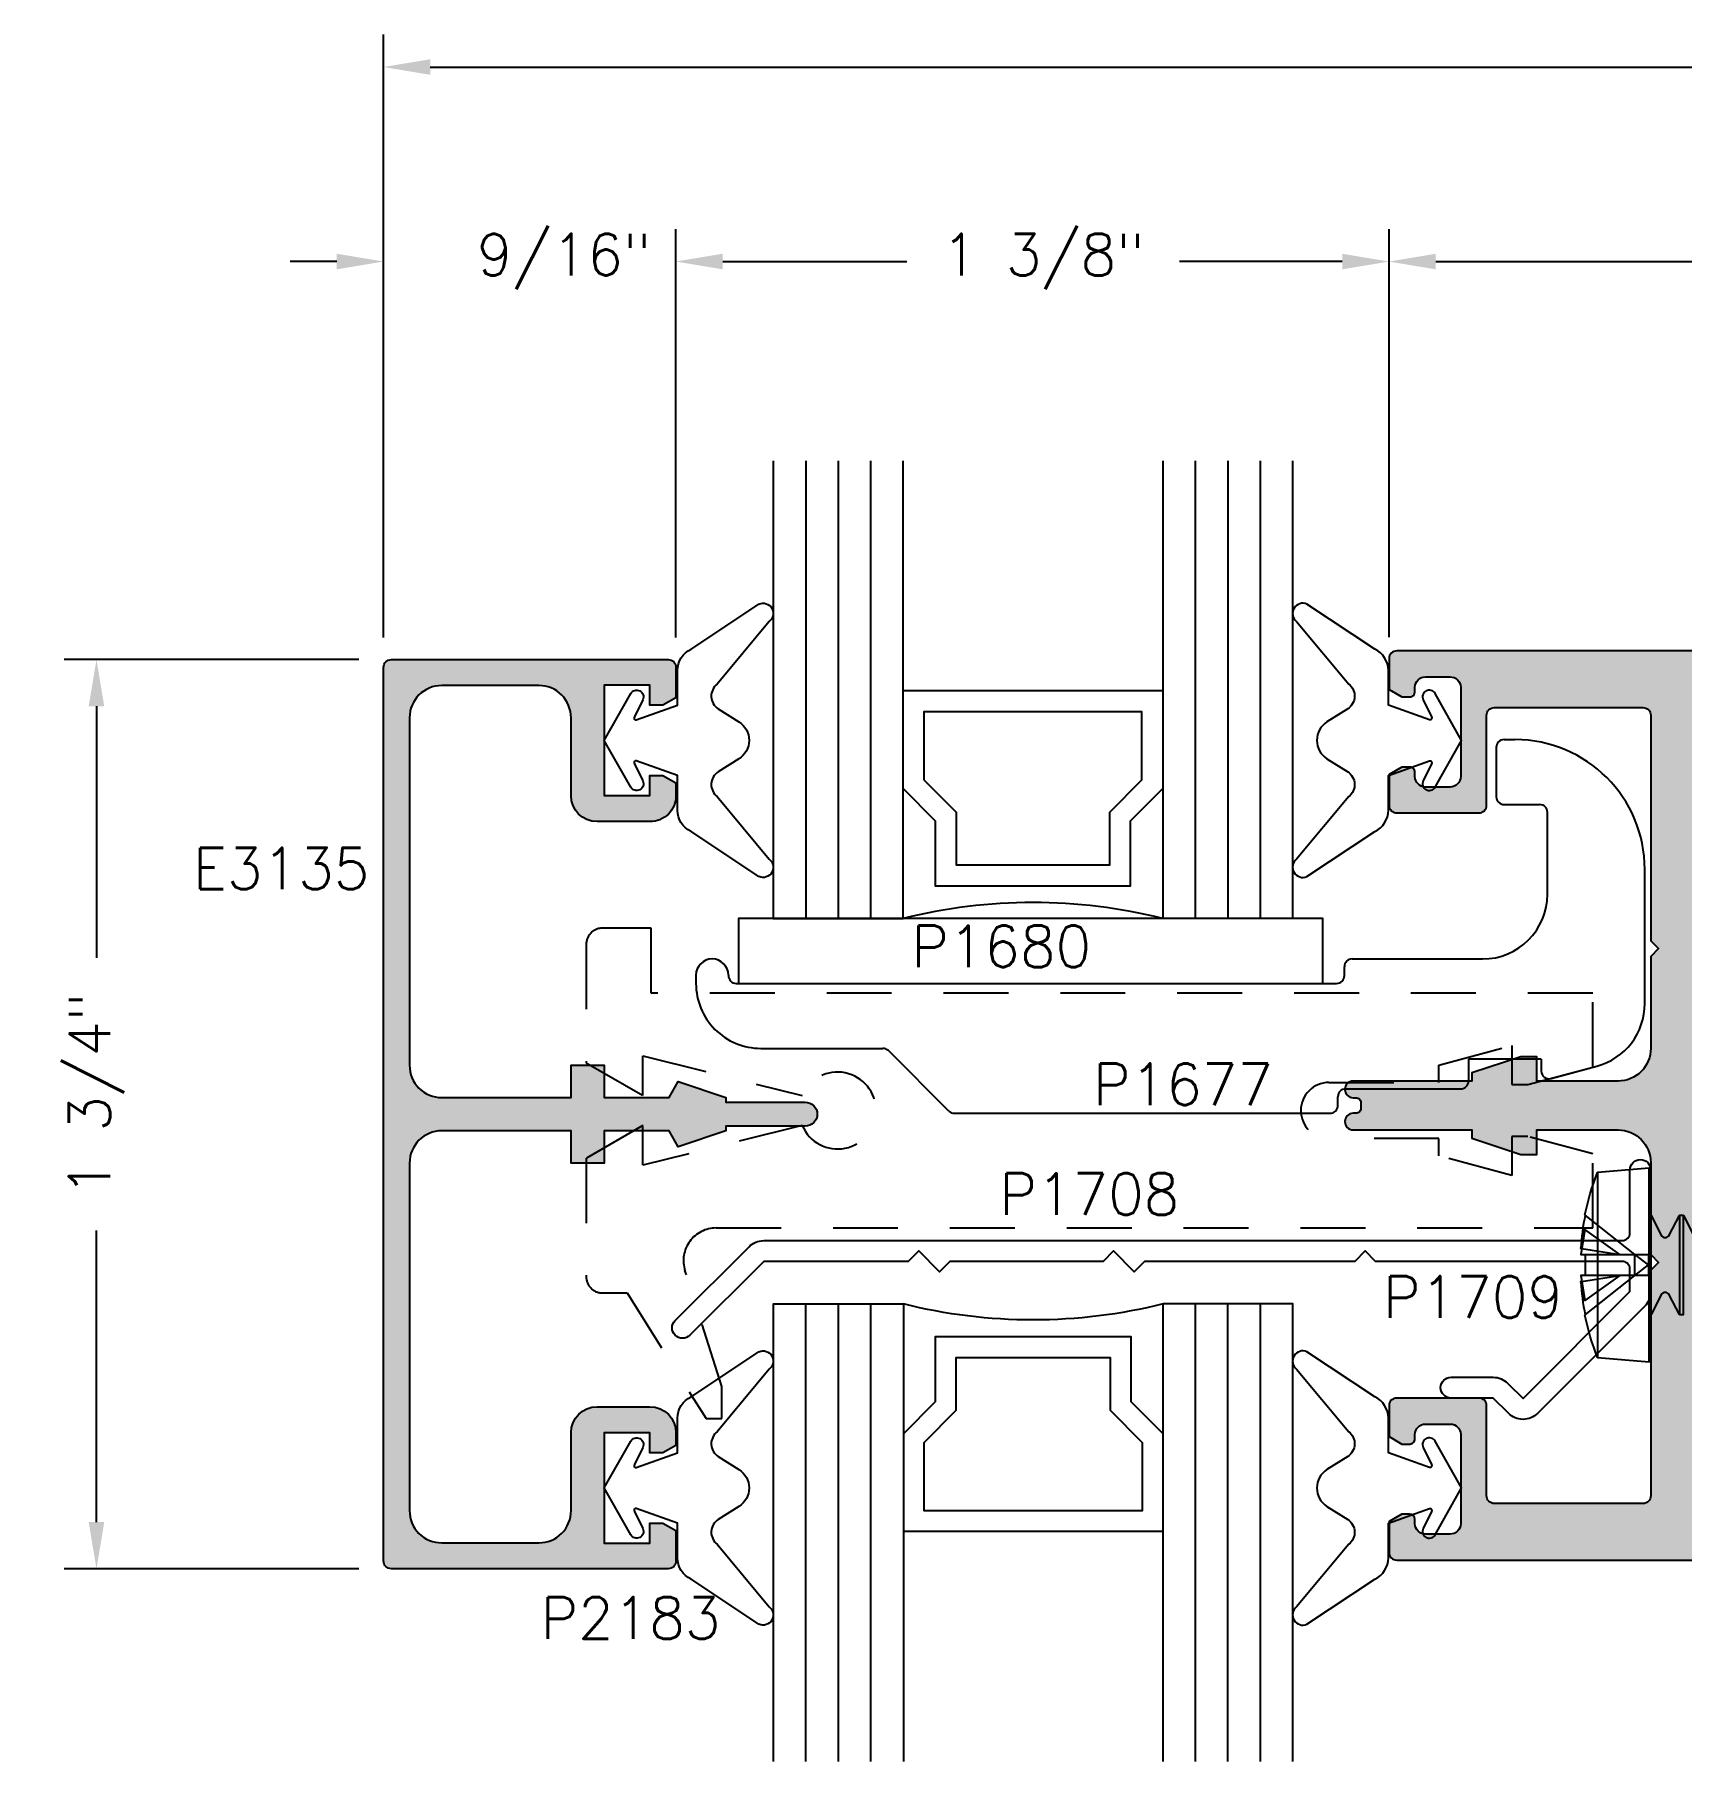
# Model space of a CAD drawing. Extents: x 0 to 139, y 0 to 39.
# Drawn here: x 127.9 to 131.071, y 29.917 to 33.241 of the extents above; entities that cross this region are included whole.
import ezdxf

# ---------------------------------------------------------------- set-up
doc = ezdxf.new("R2010")
doc.units = 0
doc.header["$MEASUREMENT"] = 0
doc.linetypes.add('HIDDEN2', pattern=[0.1875, 0.125, -0.0625])
doc.layers.get('0').update_dxf_attribs({"linetype": 'CONTINUOUS'})
doc.layers.get('DEFPOINTS').update_dxf_attribs({"linetype": 'CONTINUOUS'})
for name, color, linetype in [('R-ANNO-DIMS', 3, 'CONTINUOUS'), ('R-ANNO-TEXT', 6, 'CONTINUOUS'), ('R-DET1', 4, 'CONTINUOUS'), ('R-DET2', 2, 'CONTINUOUS'), ('R-DET3', 5, 'CONTINUOUS'), ('R-OTLN', 1, 'CONTINUOUS'), ('R-PAT1', 5, 'CONTINUOUS')]:
    doc.layers.add(name, color=color, linetype=linetype)
doc.styles.get("Standard").update_dxf_attribs({"font": 'simplex'})
doc.dimstyles.new('1X', dxfattribs={"dimtxt": 0.08, "dimasz": 0.09, "dimexe": 0.0625, "dimexo": 0.0625, "dimgap": 0.0625, "dimtad": 0, "dimdec": 5, "dimzin": 4, "dimtxsty": 'STANDARD', "dimcen": 0, "dimazin": 3, "dimtfac": 1, "dimtdec": 5, "dimtofl": 0, "dimtmove": 0, "dimatfit": 3, "dimtolj": 1, "dimtzin": 0})
pattern_1 = [(0, (126.5666587519974, 26.68782937565997), (0.009375, 0.01875), [0, -0.01875])]

# ---------------------------------------------------------------- blocks, each defined once
blk = doc.blocks.new('*D38')
at = {"layer": 'DEFPOINTS', "color": 0}
for p in [(134.5708322892215, 32.80421531076214), (130.5083306753238, 32.01864241187258), (134.5708322892215, 32.03482811262928)]:
    blk.add_point(p, dxfattribs=at)
at = {"layer": 'R-ANNO-DIMS', "color": 0}
for p, q in [((130.5083306753238, 32.08114241187258), (130.5083306753238, 32.86671531076214)), ((134.5708322892215, 32.09732811262928), (134.5708322892215, 32.86671531076214)), ((130.5983306753238, 32.80421531076214), (132.2466052917965, 32.80421531076214)), ((134.4808322892215, 32.80421531076214), (132.8325576727489, 32.80421531076214))]:
    blk.add_line(p, q, dxfattribs=at)
for points in [[(130.5983306753238, 32.81921531076214), (130.5983306753238, 32.78921531076214), (130.5083306753238, 32.80421531076214)], [(134.4808322892215, 32.81921531076214), (134.4808322892215, 32.78921531076214), (134.5708322892215, 32.80421531076214)]]:
    blk.add_solid(points, dxfattribs=at)
at = {"layer": 'R-ANNO-DIMS', "color": 0, "insert": (132.5395814822727, 32.80421531076214), "char_height": 0.08, "attachment_point": 5}
blk.add_mtext('\\A1;4 1/16"', dxfattribs=at)
blk = doc.blocks.new('*D39')
at = {"layer": 'DEFPOINTS', "color": 0}
for p in [(128.5873816933093, 32.0381570821133), (128.019609043507, 30.2881570821133), (128.5873816933093, 30.2881570821133)]:
    blk.add_point(p, dxfattribs=at)
at = {"layer": 'R-ANNO-DIMS', "color": 0}
for p, q in [((128.5248816933093, 32.0381570821133), (127.957109043507, 32.0381570821133)), ((128.019609043507, 31.9481570821133), (128.019609043507, 31.46403974837344)), ((128.019609043507, 30.3781570821133), (128.019609043507, 30.93903974837344)), ((128.5248816933093, 30.2881570821133), (127.957109043507, 30.2881570821133))]:
    blk.add_line(p, q, dxfattribs=at)
for points in [[(128.004609043507, 31.9481570821133), (128.034609043507, 31.9481570821133), (128.019609043507, 32.0381570821133)], [(128.004609043507, 30.3781570821133), (128.034609043507, 30.3781570821133), (128.019609043507, 30.2881570821133)]]:
    blk.add_solid(points, dxfattribs=at)
at = {"layer": 'R-ANNO-DIMS', "color": 0, "insert": (128.019609043507, 31.20153974837346), "char_height": 0.08, "attachment_point": 5, "rotation": 90}
blk.add_mtext('\\A1;1 3/4"', dxfattribs=at)
blk = doc.blocks.new('P1677')
for p, q in [((-0.27100940357096, 0.5078887999999999), (-0.2502937035709598, 0.5078887999999999)), ((-0.2860088035709607, 0.4928894000000001), (-0.2860088035709607, 0.3978900999999997)), ((-0.27100940357096, 0.3828887999999999), (-0.2024994035709602, 0.3828887999999999)), ((-3.570959528076401e-09, 0), (-3.570959528076401e-09, 0.2578887999999999)), ((-0.5785102735709602, 0.05361560000000054), (-0.5785102735709602, 0.07062719999999967)), ((-0.5635108835709604, 0.08562660000000033), (-0.3125000035709595, 0.08562660000000033)), ((-1.827011503570961, 0.05437660000000033), (-1.827011503570961, 0.03861260000000044)), ((-1.764511503570961, 0.05437660000000033), (-1.764511503570961, 0.05361179999999965)), ((-1.749510503570961, 0.03861239999999988), (-0.5935097035709598, 0.03861619999999988)), ((-1.70201050357096, -0.08638739999999956), (-1.46701110357096, -0.08638659999999998)), ((-1.34019170357096, -0.2069922999999996), (-1.456404503570959, -0.09078000000000053)), ((-0.3395004035709599, -0.1073722000000004), (-0.3395004035709599, -0.1493720999999999)), ((-0.1995010035709592, -0.1073722000000004), (-0.3395004035709599, -0.1073722000000004)), ((-0.1995010035709592, -0.1073722000000004), (-0.1995010035709592, -0.1298235999999999)), ((-0.1806183035709603, -0.1443127999999998), (-0.09264750357095952, -0.1207408999999995)), ((-0.5760015035709598, -0.1643733999999997), (-0.3544998035709606, -0.1643733999999997)), ((-0.5910009035709605, -0.1963843999999995), (-0.5910009035709605, -0.1793728000000003)), ((-1.32958510357096, -0.2113855999999998), (-0.6060003035709594, -0.2113838000000001))]:
    blk.add_line(p, q)
blk.add_lwpolyline([(-0.3124999035709592, 0.08562660000000033, 0.4142133280585393), (-0.1875000035709595, 0.2106266000000003), (-0.1875000035709595, 0.3678894000000001)], format="xyb")
for centre, radius, start, end in [((-0.27100940357096, 0.4928894000000001), 0.01500000000000001, 90, 180), ((-0.2500000035709595, 0.2578887999999999), 0.25, 0, 89.99997708168819), ((-0.27100940357096, 0.3978900999999997), 0.01499999999999999, 180, 270), ((-0.2024994035709602, 0.3678894000000001), 0.01499999999999996, 0, 90), ((-1.795761503570961, 0.05437660000000033), 0.03125, 0, 180), ((-0.5635108835709604, 0.07062719999999967), 0.01500000000000001, 90, 180), ((-1.702011503570961, 0.03861260000000044), 0.125, 180, 270.000458366236), ((-1.749510503570961, 0.05361179999999965), 0.01500000000000012, 180, 270), ((-0.5935097035709598, 0.05361560000000054), 0.01500000000000001, 270, 0), ((-0.1250000035709595, 0), 0.1250000035709599, 285.0000562030361, 0), ((-1.46701110357096, -0.1013865999999997), 0.0149999975706665, 44.99999999999939, 90), ((-0.1845007035709605, -0.1298235999999999), 0.01500000000000001, 180, 285.0000403851401), ((-0.5760015035709598, -0.1793728000000003), 0.0149999999999999, 90, 180), ((-0.3544998035709606, -0.1493720999999999), 0.01500000000000012, 270, 0), ((-0.6060003035709594, -0.1963843999999995), 0.0149999999999999, 270, 0), ((-1.32958510357096, -0.1963856000000002), 0.0150000682815114, 225.0002700936652, 270)]:
    blk.add_arc(centre, radius, start, end)
blk = doc.blocks.new('*D40')
at = {"layer": 'DEFPOINTS', "color": 0}
for p in [(130.5083297728795, 32.80421531076214), (129.1353816933093, 32.01835075287921), (130.5083297728795, 32.03982194148085)]:
    blk.add_point(p, dxfattribs=at)
at = {"layer": 'R-ANNO-DIMS', "color": 0}
for p, q in [((129.1353816933093, 32.08085075287921), (129.1353816933093, 32.86671531076214)), ((130.5083297728795, 32.10232194148085), (130.5083297728795, 32.86671531076214)), ((129.2253816933093, 32.80421531076214), (129.5800908146826, 32.80421531076214)), ((130.4183297728795, 32.80421531076214), (130.1050908146826, 32.80421531076214))]:
    blk.add_line(p, q, dxfattribs=at)
for points in [[(129.2253816933093, 32.81921531076214), (129.2253816933093, 32.78921531076214), (129.1353816933093, 32.80421531076214)], [(130.4183297728795, 32.81921531076214), (130.4183297728795, 32.78921531076214), (130.5083297728795, 32.80421531076214)]]:
    blk.add_solid(points, dxfattribs=at)
at = {"layer": 'R-ANNO-DIMS', "color": 0, "insert": (129.8425908146826, 32.80421531076214), "char_height": 0.08, "attachment_point": 5}
blk.add_mtext('\\A1;1 3/8"', dxfattribs=at)
blk = doc.blocks.new('*D41')
at = {"layer": 'DEFPOINTS', "color": 0}
for p in [(128.5723816933094, 32.80421531076212), (128.5723816933094, 32.01835075287921), (129.1353816933093, 32.01835075287921)]:
    blk.add_point(p, dxfattribs=at)
at = {"layer": 'R-ANNO-DIMS', "color": 0}
for p, q in [((128.5723816933094, 32.08085075287921), (128.5723816933094, 32.86671531076212)), ((129.1353816933093, 32.08085075287921), (129.1353816933093, 32.86671531076212)), ((128.4823816933093, 32.80421531076212), (128.3923816933093, 32.80421531076212)), ((129.2253816933093, 32.80421531076212), (129.3153816933093, 32.80421531076212))]:
    blk.add_line(p, q, dxfattribs=at)
for points in [[(128.4823816933093, 32.81921531076212), (128.4823816933093, 32.78921531076212), (128.5723816933094, 32.80421531076212)], [(129.2253816933093, 32.81921531076212), (129.2253816933093, 32.78921531076212), (129.1353816933093, 32.80421531076212)]]:
    blk.add_solid(points, dxfattribs=at)
at = {"layer": 'R-ANNO-DIMS', "color": 0, "insert": (128.9201103292398, 32.80421531076212), "char_height": 0.08, "attachment_point": 5}
blk.add_mtext('\\A1;9/16"', dxfattribs=at)
blk = doc.blocks.new('*D42')
at = {"layer": 'DEFPOINTS', "color": 0}
for p in [(128.5723816933094, 33.17860959667457), (128.5723816933094, 32.02315708211324), (134.5708322892215, 32.03482811262928)]:
    blk.add_point(p, dxfattribs=at)
at = {"layer": 'R-ANNO-DIMS', "color": 0}
for p, q in [((128.5723816933094, 32.08565708211324), (128.5723816933094, 33.24110959667457)), ((134.5708322892215, 32.09732811262928), (134.5708322892215, 33.24110959667457)), ((128.6623816933094, 33.17860959667457), (131.4667970544106, 33.17860959667457)), ((134.4808322892215, 33.17860959667457), (131.6984637210772, 33.17860959667457))]:
    blk.add_line(p, q, dxfattribs=at)
for points in [[(128.6623816933094, 33.19360959667457), (128.6623816933094, 33.16360959667457), (128.5723816933094, 33.17860959667457)], [(134.4808322892215, 33.19360959667457), (134.4808322892215, 33.16360959667457), (134.5708322892215, 33.17860959667457)]]:
    blk.add_solid(points, dxfattribs=at)
at = {"layer": 'R-ANNO-DIMS', "color": 0, "insert": (131.5826303877439, 33.17860959667457), "char_height": 0.08, "attachment_point": 5}
blk.add_mtext('\\A1;6"', dxfattribs=at)

msp = doc.modelspace()

# ---------------------------------------------------------------- hatches: boundary and pattern name
at = {"layer": 'R-PAT1'}
h = msp.add_hatch(dxfattribs=at)
h.set_pattern_fill('DOTS', color=256, scale=0.3, style=0)
h.set_pattern_definition(pattern_1)
edge = h.paths.add_edge_path(flags=16)
edge.add_arc((131.6773820522459, 30.5315834111702), 0.03125810019307024, 316.1825946153141, 450.0838040457734)
edge.add_line((131.677336332398, 30.56284147792704), (131.662836332398, 30.56284147792704))
edge.add_arc((131.6629806762894, 30.54752714911858), 0.01531500904383737, 90.54002045965754, 135.0794017480831)
edge.add_arc((131.7586188720355, 30.45369558658193), 0.1492959939953316, 135.4984148307823, 188.6889252797992)
edge.add_arc((131.5963227451704, 30.42874818838771), 0.01490696092184434, -90.3321344240037, 9.238731912784772, ccw=False)
edge.add_line((131.596236332398, 30.41384147792704), (131.136336332398, 30.41384147792704))
edge.add_arc((131.1363589130432, 30.4288640585722), 0.01502259761578646, 180.0861220001038, 269.9138779998963, ccw=False)
edge.add_line((131.121336332398, 30.42884147792704), (131.121336332398, 31.17984147792704))
edge.add_line((131.121336332398, 31.17984147792704), (131.121336332398, 31.93084147792705))
edge.add_arc((131.1363589130432, 31.93081889728188), 0.01502259761579001, 90.08612200011731, 179.9138779998827, ccw=False)
edge.add_line((131.136336332398, 31.94584147792705), (131.596236332398, 31.94584147792705))
edge.add_arc((131.5961820976784, 31.93081444475647), 0.01502713104069545, -8.6998096943002, 89.79321220552032, ccw=False)
edge.add_arc((131.7583429435288, 31.90589821312733), 0.1490367576258755, 171.2611676510039, 224.5514922384151)
edge.add_arc((131.6625358788042, 31.81109817715944), 0.01425986484386376, 223.1732734435273, 271.20730434873)
edge.add_line((131.662836332398, 31.79684147792705), (131.677336332398, 31.79684147792705))
edge.add_arc((131.6773820522459, 31.82809954468389), 0.03125810019307118, 269.9161959542283, 403.8174053846836)
edge.add_arc((131.758336332398, 31.90585325764987), 0.08098822027716843, -43.85524511966628, 223.8552451196663, ccw=False)
edge.add_arc((131.8392906125501, 31.82809954468389), 0.03125810019306957, 136.1825946153106, 270.0838040457767)
edge.add_line((131.839336332398, 31.79684147792705), (131.853836332398, 31.79684147792705))
edge.add_arc((131.8541367859919, 31.81109817715944), 0.01425986484385141, 268.7926956512618, 316.8267265564945)
edge.add_arc((131.7583297212672, 31.90589821312733), 0.1490367576258683, 315.4485077615821, 368.7388323489965)
edge.add_arc((131.9204905671177, 31.93081444475647), 0.0150271310406962, 90.20678779449662, 188.6998096942963, ccw=False)
edge.add_line((131.920436332398, 31.94584147792705), (133.658736332398, 31.94584147792705))
edge.add_arc((133.6588227451704, 31.93093476746638), 0.01490696092184481, -9.238731912780793, 90.33213442400017, ccw=False)
edge.add_arc((133.8208429435288, 31.90589821312732), 0.1490367576258788, 171.2611676510045, 224.5514922384144)
edge.add_arc((133.7254806762894, 31.8121558067355), 0.0153150090438302, 224.9205982519051, 269.4599795403522)
edge.add_line((133.725336332398, 31.79684147792704), (133.739836332398, 31.79684147792704))
edge.add_arc((133.7398820522459, 31.82809954468389), 0.03125810019307118, 269.9161959542283, 403.8174053846836)
edge.add_arc((133.820836332398, 31.90585325764987), 0.08098822027716843, -43.85524511966628, 223.8552451196663, ccw=False)
edge.add_arc((133.9017906125501, 31.82809954468389), 0.03125810019306957, 136.1825946153106, 270.0838040457767)
edge.add_line((133.901836332398, 31.79684147792704), (133.916336332398, 31.79684147792704))
edge.add_arc((133.9161919885066, 31.81215580673549), 0.01531500904381779, 270.5400204596416, 315.0794017481138)
edge.add_arc((133.8208297212672, 31.90589821312733), 0.1490367576258759, 315.4485077615834, 368.738832348995)
edge.add_arc((133.9829905671177, 31.93081444475647), 0.0150271310406962, 90.20678779449662, 188.6998096942963, ccw=False)
edge.add_line((133.982936332398, 31.94584147792704), (134.441836332398, 31.94584147792704))
edge.add_arc((134.441836332398, 31.92584147792704), 0.01999999999999957, 0, 90, ccw=False)
edge.add_line((134.461836332398, 31.92584147792704), (134.461836332398, 30.43384147792705))
edge.add_arc((134.441836332398, 30.43384147792704), 0.02000000000000046, -89.99999999999739, 2.5011104298755527e-12, ccw=False)
edge.add_line((134.441836332398, 30.41384147792704), (133.9829721754459, 30.41384147792704))
edge.add_arc((133.9829721754459, 30.42884147792704), 0.01499999999999968, 171.2841320447255, 270, ccw=False)
edge.add_arc((133.8208297212672, 30.45369871842787), 0.1490367576258797, 351.2841320447292, 404.5514922384195)
edge.add_arc((133.9161919885066, 30.54744112481973), 0.01531500904381765, 44.92059825188623, 89.45997954035838)
edge.add_line((133.916336332398, 30.56275545362817), (133.901836332398, 30.56275545362817))
edge.add_arc((133.9017906125501, 30.53149738687132), 0.03125810019306941, 89.91619595422335, 223.8174053846894)
edge.add_arc((133.820836332398, 30.45374367390534), 0.08098822027716843, -223.85524511966628, 43.85524511966628, ccw=False)
edge.add_arc((133.7398820522459, 30.53149738687132), 0.03125810019307027, 316.1825946153164, 450.0838040457717)
edge.add_line((133.739836332398, 30.56275545362817), (133.725336332398, 30.56275545362817))
edge.add_arc((133.7254806762894, 30.54744112481971), 0.01531500904383024, 90.54002045964785, 135.0794017480949)
edge.add_arc((133.8208429435288, 30.45369871842789), 0.1490367576258784, 135.4485077615854, 188.7158679552746)
edge.add_arc((133.6587004893501, 30.42884147792704), 0.01499999999999786, -89.99999999999318, 8.715867955282192, ccw=False)
edge.add_line((133.6587004893501, 30.41384147792704), (131.920436332398, 30.41384147792704))
edge.add_arc((131.9203499196257, 30.42874818838771), 0.01490696092184391, 170.7612680872146, 270.33213442399347, ccw=False)
edge.add_arc((131.7580537927606, 30.45369558658193), 0.149295993995328, 351.3110747202016, 404.5015851692203)
edge.add_arc((131.8536919885066, 30.54752714911858), 0.01531500904383146, 44.9205982519051, 89.4599795403356)
edge.add_line((131.853836332398, 30.56284147792704), (131.839136332398, 30.56284147792704))
edge.add_arc((131.8392909510086, 30.53158347307115), 0.03125838726622777, 90.28341289236161, 223.8170577223452)
edge.add_arc((131.758336332398, 30.45382969820422), 0.08098822027716904, -223.85524511966628, 43.85524511966668, ccw=False)
edge = h.paths.add_edge_path()
edge.add_line((130.9493397587574, 31.22682258148085), (130.7928380892215, 31.22682258148085))
edge.add_line((130.7928380892215, 31.22682258148085), (130.7928380892215, 31.27382218148085))
edge.add_line((130.7928380892215, 31.27382218148085), (130.7618379892215, 31.27382218148085))
edge.add_line((130.7618379892215, 31.27382218148085), (130.6678380892215, 31.24282198148085))
edge.add_line((130.6678380892215, 31.24282198148085), (130.6678380892215, 31.22682218148086))
edge.add_line((130.6678380892215, 31.22682218148085), (130.4393386092215, 31.22682218148085))
edge.add_arc((130.4393398042598, 31.21082098647959), 0.01600119504588771, 90.00427909581327, 179.99822753969)
edge.add_arc((130.4393386092216, 31.21082148148086), 0.01600000000000623, 180.0000000000191, 269.9999641901317)
edge.add_line((130.4393385992215, 31.19482148148085), (130.444337995884, 31.19482154814156))
edge.add_arc((130.4443381292215, 31.18482154814245), 0.01000000000000055, 5.115907697472721e-12, 90.00076396765701, ccw=False)
edge.add_line((130.4543381292215, 31.18482154814245), (130.4543381292215, 31.17482198148085))
edge.add_arc((130.4443381292215, 31.17482198148085), 0.009999999999999787, -90, 0, ccw=False)
edge.add_line((130.4443381292215, 31.16482198148085), (130.4393386092215, 31.16482198148085))
edge.add_arc((130.4393384385122, 31.14882225219094), 0.01599972929081992, 89.99938868186281, 180.0002532161493)
edge.add_arc((130.4393385385117, 31.14882201077163), 0.01599982929102936, 179.9993886861289, 270.0003248343089)
edge.add_line((130.4393386292215, 31.13282218148086), (130.6678380892215, 31.13282238148085))
edge.add_line((130.6678380892215, 31.13282238148085), (130.6678380892215, 31.11682158148085))
edge.add_line((130.6678380892215, 31.11682158148085), (130.7618379892215, 31.08582148148085))
edge.add_line((130.7618379892215, 31.08582148148085), (130.7928380892215, 31.08582148148085))
edge.add_line((130.7928380892215, 31.08582148148085), (130.7928380892215, 31.13282198148085))
edge.add_line((130.7928380892215, 31.13282198148085), (130.9493395892215, 31.13282198148085))
edge.add_arc((130.9493395892216, 31.06982198148085), 0.0630000000000015, 1.5916157281026244e-12, 90.0000000000012, ccw=False)
edge.add_line((131.0123395892215, 31.06982198148085), (131.0123395892215, 30.89282228148085))
edge.add_line((131.0123395892215, 30.89282228148085), (131.0273389892215, 30.87782228148085))
edge.add_line((131.0273389892215, 30.87782228148085), (131.0123376892215, 30.86282228148085))
edge.add_line((131.0123376892215, 30.86282228148085), (131.0123439892215, 30.42882328148085))
edge.add_arc((130.9973439892215, 30.42882328148085), 0.01500000000000057, -90, 0, ccw=False)
edge.add_line((130.9973439892215, 30.41382328148085), (130.7113309892216, 30.41382228148085))
edge.add_arc((130.7113330965526, 30.42882398868051), 0.01500170734766638, 180.0027009962664, 269.9919515046121, ccw=False)
edge.add_line((130.6963313892215, 30.42882328148085), (130.6963300892215, 30.60181028148085))
edge.add_arc((130.6813311134651, 30.60181130569546), 0.01499897579138642, 359.9960875212058, 450.0016206017784)
edge.add_line((130.6813306892215, 30.61681028148085), (130.5233297692215, 30.61681028148085))
edge.add_arc((130.5233297692215, 30.60181028148087), 0.01499999999997925, 89.99999999981172, 180.0000000000814)
edge.add_line((130.5083297692215, 30.60181028148085), (130.5083303818726, 30.54274428148085))
edge.add_line((130.5083303818726, 30.54274428148085), (130.5333338192216, 30.52830928148085))
edge.add_line((130.5333338192215, 30.52830928148085), (130.5483324395879, 30.52830928148085))
edge.add_arc((130.5483324395879, 30.53830928148085), 0.009999999999998899, 270.0000000000026, 360.0056699025828)
edge.add_line((130.5583324395389, 30.53831027106553), (130.5583315985868, 30.54680830231149))
edge.add_arc((130.5783315984888, 30.54681028148084), 0.02000000000000036, 90, 180.0056699025777, ccw=False)
edge.add_line((130.5783315984888, 30.56681028148085), (130.626329168466, 30.56681028148085))
edge.add_arc((130.626329168466, 30.54681028148085), 0.02000000000000046, 0.0005134999095730564, 89.99999999999869, ccw=False)
edge.add_line((130.6463291684652, 30.54681046072614), (130.6463307099747, 30.37481046072614))
edge.add_arc((130.6263307099755, 30.37481028148085), 0.01999999999999988, -90, 0.0005134999120741668, ccw=False)
edge.add_line((130.6263307099755, 30.35481028148085), (130.5783315292215, 30.35481028148085))
edge.add_arc((130.5783315292215, 30.37481028148085), 0.01999999999999957, 180, 270, ccw=False)
edge.add_line((130.5583315292215, 30.37481028148085), (130.5583315292215, 30.38330868150949))
edge.add_arc((130.5483315292215, 30.38330868150949), 0.01000000000000023, 0, 89.99770795887294)
edge.add_line((130.5483319292582, 30.39330868150149), (130.5333338192215, 30.39330928148085))
edge.add_line((130.5333338192215, 30.39330928148085), (130.5083322892215, 30.37887828148085))
edge.add_line((130.5083322892215, 30.37887828148085), (130.5083322892215, 30.31982228148085))
edge.add_arc((130.5233312478994, 30.31982124017121), 0.01499895871401075, 179.9960222140222, 270.0018004429292)
edge.add_line((130.5233317192215, 30.3048222814646), (134.5508320249029, 30.30476905429141))
edge.add_arc((134.5508322892215, 30.32476905428967), 0.02000000000000002, 269.9992427828338, 360)
edge.add_line((134.5708322892215, 30.32476905428967), (134.5708322892215, 32.03482811262927))
edge.add_arc((134.5508322892215, 32.03482811262928), 0.02000000000000046, 359.9999999999975, 450.0000829546801)
edge.add_line((134.5508322602649, 32.05482811262925), (130.5233297692215, 32.05482228148085))
edge.add_line((130.5233297692215, 32.05482228148085), (130.5233297692215, 32.05482193782285))
edge.add_arc((130.5233297692215, 32.03982194148085), 0.01499999634200133, 89.99999999999662, 179.9999999999966)
edge.add_line((130.5083297728795, 32.03982194148085), (130.5083322892215, 31.98076573148085))
edge.add_line((130.5083322892215, 31.98076573148085), (130.5333338192215, 31.96633187148085))
edge.add_line((130.5333338192215, 31.96633187148085), (130.5483329356875, 31.96633187148085))
edge.add_arc((130.5483329356875, 31.97633187148085), 0.009999999999999787, 270.0000000000026, 360.0028276720593)
edge.add_line((130.5583329356753, 31.97633236500273), (130.5583325162712, 31.98483055266798))
edge.add_arc((130.5783325162468, 31.98483153971173), 0.01999999999999988, 90.00248722948947, 180.0028276720568, ccw=False)
edge.add_line((130.5783316480399, 32.00483153969289), (130.6263281210147, 32.00483362323628))
edge.add_arc((130.6263289892215, 31.98483362325513), 0.02000000000000056, 0, 90.00248722948947, ccw=False)
edge.add_line((130.6463289892216, 31.98483362325513), (130.6463289892216, 31.81283458148085))
edge.add_arc((130.6263289892215, 31.81283458148085), 0.01999999999999957, -90, 0, ccw=False)
edge.add_line((130.6263289892215, 31.79283458148085), (130.5783296192215, 31.79283458148085))
edge.add_arc((130.5783296192215, 31.81283458148085), 0.01999999999999957, 180, 270, ccw=False)
edge.add_line((130.5583296192215, 31.81283458148085), (130.5583296192215, 31.82133208140564))
edge.add_arc((130.5483296192215, 31.82133208140564), 0.01000000000000023, 0, 90.00229221627131)
edge.add_line((130.5483292191543, 31.83133208139763), (130.5333338192215, 31.83133148148085))
edge.add_line((130.5333338192215, 31.83133148148085), (130.5083322892215, 31.81689758148085))
edge.add_line((130.5083322892215, 31.81689758148085), (130.5083303818725, 31.75783098148085))
edge.add_arc((130.5233293380501, 31.75783374054102), 0.01499895643137103, 180.0105395668667, 270.0016470679975)
edge.add_line((130.5233297692215, 31.74283478411585), (130.6813306892215, 31.74283438148085))
edge.add_arc((130.6813300063569, 31.75783506433267), 0.01500068286735931, 270.0026082322525, 359.9989196348283)
edge.add_line((130.6963306892216, 31.75783478148085), (130.6963300892216, 31.93082178148085))
edge.add_arc((130.711329064978, 31.93082280569546), 0.01499897579138509, 89.99837939821651, 180.003912478801, ccw=False)
edge.add_line((130.7113294892216, 31.94582178148085), (130.9973424892216, 31.94582208148118))
edge.add_arc((130.9973424892215, 31.93082208148085), 0.01500000000033275, -0.00038197186108845926, 90.00000000000341, ccw=False)
edge.add_line((131.0123424892215, 31.93082198148085), (131.0123395892215, 31.49682168148085))
edge.add_line((131.0123395892215, 31.49682168148085), (131.0273389892215, 31.48182138148086))
edge.add_line((131.0273389892215, 31.48182138148085), (131.0123376892215, 31.46682098148085))
edge.add_line((131.0123376892215, 31.46682098148085), (131.0123397587531, 31.28982331810349))
edge.add_arc((130.9493397587574, 31.28982258148085), 0.06299999999999985, -89.99999999999949, 0.0006699264798157856, ccw=False)
h = msp.add_hatch(dxfattribs=at)
h.set_pattern_fill('DOTS', color=256, scale=0.3, style=0)
h.set_pattern_definition(pattern_1)
edge = h.paths.add_edge_path()
edge.add_arc((128.8714137944766, 31.9261891832806), 0.06196790714737215, 359.9703191285385, 450.029680871455)
edge.add_line((128.8713816933093, 31.98815708211329), (128.6843816933093, 31.98815708211329))
edge.add_arc((128.6845207558093, 31.92601801961328), 0.06213921810546792, 90.12822338663462, 179.8717766133457)
edge.add_line((128.6223816933093, 31.92615708211328), (128.6223816933093, 31.25715708211329))
edge.add_arc((128.684349592142, 31.25712498094598), 0.06196790714737215, 179.9703191285418, 270.0296808714549)
edge.add_line((128.6843816933093, 31.19515708211328), (128.9333816933093, 31.19515708211328))
edge.add_line((128.9333816933093, 31.19515708211328), (128.9333816933093, 31.25765708211328))
edge.add_line((128.9333816933093, 31.25765708211328), (128.9973816933093, 31.25765708211328))
edge.add_line((128.9973816933093, 31.25765708211328), (128.9973816933093, 31.19515708211328))
edge.add_line((128.9973816933093, 31.19515708211328), (129.1223816933093, 31.19515708211328))
edge.add_line((129.1223816933093, 31.19515708211328), (129.1393816933094, 31.22615708211329))
edge.add_line((129.1393816933094, 31.22615708211329), (129.2313816933093, 31.19515708211328))
edge.add_line((129.2313816933093, 31.19515708211328), (129.2313816933093, 31.18615708211328))
edge.add_line((129.2313816933093, 31.18615708211328), (129.3843816933093, 31.18615708211328))
edge.add_arc((129.3845056516427, 31.16328104044662), 0.02287637751050511, -0.3104654173674817, 90.31046541732331, ccw=False)
edge.add_arc((129.3845056516427, 31.16303312377995), 0.02287637751052297, -90.31046541732309, 0.3104654173674817, ccw=False)
edge.add_line((129.3843816933093, 31.14015708211328), (129.2313816933093, 31.14015708211328))
edge.add_line((129.2313816933093, 31.14015708211328), (129.2313816933093, 31.13115708211328))
edge.add_line((129.2313816933093, 31.13115708211328), (129.1393816933094, 31.10015708211328))
edge.add_line((129.1393816933094, 31.10015708211328), (129.1223816933093, 31.13115708211328))
edge.add_line((129.1223816933093, 31.13115708211328), (128.9973816933093, 31.13115708211328))
edge.add_line((128.9973816933093, 31.13115708211328), (128.9973816933093, 31.06865708211328))
edge.add_line((128.9973816933093, 31.06865708211328), (128.9333816933093, 31.06865708211328))
edge.add_line((128.9333816933093, 31.06865708211328), (128.9333816933093, 31.13115708211328))
edge.add_line((128.9333816933093, 31.13115708211328), (128.6843816933093, 31.13115708211328))
edge.add_arc((128.6845207558093, 31.06901801961328), 0.06213921810546437, 90.12822338663462, 179.8717766133424)
edge.add_line((128.6223816933093, 31.06915708211329), (128.6223816933093, 30.40015708211328))
edge.add_arc((128.684349592142, 30.40012498094597), 0.06196790714734373, 179.9703191285418, 270.0296808714812)
edge.add_line((128.6843816933093, 30.33815708211328), (128.8713816933093, 30.33815708211328))
edge.add_arc((128.8715836312938, 30.39995514412879), 0.0617983919517511, 269.8127748237229, 360.1872251762541)
edge.add_line((128.9333816933093, 30.40015708211328), (128.9333816933093, 30.55015708211329))
edge.add_arc((128.9835714991346, 30.54996727628804), 0.05019016472405824, 90.21667788290938, 179.7833221170825, ccw=False)
edge.add_line((128.9833816933094, 30.60015708211328), (129.0853816933093, 30.60015708211328))
edge.add_arc((129.0853635773673, 30.55013896617125), 0.05001811922271555, 0.02075182072530879, 89.97924817928288, ccw=False)
edge.add_line((129.1353816933093, 30.55015708211329), (129.1353816933093, 30.52515708211328))
edge.add_line((129.1353816933093, 30.52515708211328), (129.1103816933093, 30.51115708211329))
edge.add_line((129.1103816933093, 30.51115708211329), (129.0853816933093, 30.51115708211329))
edge.add_line((129.0853816933093, 30.51115708211329), (129.0853816933093, 30.54965708211328))
edge.add_line((129.0853816933093, 30.54965708211328), (128.9973816933093, 30.54965708211328))
edge.add_line((128.9973816933093, 30.54965708211328), (128.9973816933093, 30.33765708211328))
edge.add_line((128.9973816933093, 30.33765708211328), (129.0853816933093, 30.33765708211328))
edge.add_line((129.0853816933093, 30.33765708211328), (129.0853816933093, 30.37615708211329))
edge.add_line((129.0853816933093, 30.37615708211329), (129.1103816933093, 30.37615708211329))
edge.add_line((129.1103816933093, 30.37615708211329), (129.1353816933093, 30.36215708211328))
edge.add_line((129.1353816933093, 30.36215708211328), (129.1353816933093, 30.30315708211329))
edge.add_arc((129.1203591126642, 30.30317966275844), 0.01502259761579356, 270.08612200018507, 359.91387799990986, ccw=False)
edge.add_line((129.1203816933094, 30.28815708211329), (128.5873816933093, 30.28815708211329))
edge.add_arc((128.5874042739545, 30.30317966275844), 0.01502259761578294, 180.0861220000902, 269.91387799981493, ccw=False)
edge.add_line((128.5723816933094, 30.30315708211329), (128.5723816933094, 31.16315708211329))
edge.add_line((128.5723816933094, 31.16315708211329), (128.5723816933094, 32.02315708211329))
edge.add_arc((128.5874042739545, 32.02313450146814), 0.01502259761579355, 90.08612200018513, 179.9138779999234, ccw=False)
edge.add_line((128.5873816933093, 32.03815708211329), (129.1203816933094, 32.03815708211329))
edge.add_arc((129.1203591126642, 32.02313450146814), 0.01502259761577938, 0.08612200007661386, 89.91387799981487, ccw=False)
edge.add_line((129.1353816933093, 32.02315708211329), (129.1353816933093, 31.96415708211329))
edge.add_line((129.1353816933093, 31.96415708211329), (129.1103816933093, 31.95015708211329))
edge.add_line((129.1103816933093, 31.95015708211329), (129.0853816933093, 31.95015708211329))
edge.add_line((129.0853816933093, 31.95015708211329), (129.0853816933093, 31.98865708211328))
edge.add_line((129.0853816933093, 31.98865708211328), (128.9973816933093, 31.98865708211328))
edge.add_line((128.9973816933093, 31.98865708211328), (128.9973816933093, 31.77665708211329))
edge.add_line((128.9973816933093, 31.77665708211329), (129.0853816933093, 31.77665708211329))
edge.add_line((129.0853816933093, 31.77665708211329), (129.0853816933093, 31.81515708211329))
edge.add_line((129.0853816933093, 31.81515708211329), (129.1103816933093, 31.81515708211329))
edge.add_line((129.1103816933093, 31.81515708211329), (129.1353816933093, 31.80115708211328))
edge.add_line((129.1353816933093, 31.80115708211328), (129.1353816933093, 31.77615708211329))
edge.add_arc((129.0855336163863, 31.77600515903637), 0.04984830843217814, -90.17462106275292, 0.17462106272438405, ccw=False)
edge.add_line((129.0853816933093, 31.72615708211329), (128.9833816933094, 31.72615708211329))
edge.add_arc((128.9833998092514, 31.77617519805532), 0.05001811922271911, 180.0207518207293, 269.97924817928293, ccw=False)
edge.add_line((128.9333816933093, 31.77615708211329), (128.9333816933093, 31.92615708211328))

# ---------------------------------------------------------------- linework, layer by layer
at = {"layer": 'R-DET1'}
msp.add_lwpolyline([(128.9333816933093, 31.92615708211328, 0.4145170492627818), (128.8713816933093, 31.98815708211329), (128.6843816933093, 31.98815708211329, 0.4129032258064542), (128.6223816933093, 31.92615708211328), (128.6223816933093, 31.25715708211329, 0.4145170492627589), (128.6843816933093, 31.19515708211328), (128.9333816933093, 31.19515708211328), (128.9333816933093, 31.25765708211328), (128.9973816933093, 31.25765708211328), (128.9973816933093, 31.19515708211328), (129.1223816933093, 31.19515708211328), (129.1393816933094, 31.22615708211329), (129.2313816933093, 31.19515708211328), (129.2313816933093, 31.18615708211328), (129.3843816933093, 31.18615708211328, -0.4173913043479035), (129.4073816933093, 31.16315708211329, -0.417391304347783), (129.3843816933093, 31.14015708211328), (129.2313816933093, 31.14015708211328), (129.2313816933093, 31.13115708211328), (129.1393816933094, 31.10015708211328), (129.1223816933093, 31.13115708211328), (128.9973816933093, 31.13115708211328), (128.9973816933093, 31.06865708211328), (128.9333816933093, 31.06865708211328), (128.9333816933093, 31.13115708211328), (128.6843816933093, 31.13115708211328, 0.4129032258064458), (128.6223816933093, 31.06915708211329), (128.6223816933093, 30.40015708211328, 0.4145170492627758), (128.6843816933093, 30.33815708211328), (128.8713816933093, 30.33815708211328, 0.4161290322580735), (128.9333816933093, 30.40015708211328), (128.9333816933093, 30.55015708211329, -0.4120000000000074), (128.9833816933094, 30.60015708211328), (129.0853816933093, 30.60015708211328, -0.4140014137019815), (129.1353816933093, 30.55015708211329), (129.1353816933093, 30.52515708211328), (129.1103816933093, 30.51115708211329), (129.0853816933093, 30.51115708211329), (129.0853816933093, 30.54965708211328), (128.9973816933093, 30.54965708211328), (128.9973816933093, 30.33765708211328), (129.0853816933093, 30.33765708211328), (129.0853816933093, 30.37615708211329), (129.1103816933093, 30.37615708211329), (129.1353816933093, 30.36215708211328), (129.1353816933093, 30.30315708211329, -0.4133333333333261), (129.1203816933094, 30.28815708211329), (128.5873816933093, 30.28815708211329, -0.4133333333333781), (128.5723816933094, 30.30315708211329), (128.5723816933094, 31.16315708211329), (128.5723816933094, 32.02315708211329, -0.4133333333333608), (128.5873816933093, 32.03815708211329), (129.1203816933094, 32.03815708211329, -0.4133333333334039), (129.1353816933093, 32.02315708211329), (129.1353816933093, 31.96415708211329), (129.1103816933093, 31.95015708211329), (129.0853816933093, 31.95015708211329), (129.0853816933093, 31.98865708211328), (128.9973816933093, 31.98865708211328), (128.9973816933093, 31.77665708211329), (129.0853816933093, 31.77665708211329), (129.0853816933093, 31.81515708211329), (129.1103816933093, 31.81515708211329), (129.1353816933093, 31.80115708211328), (129.1353816933093, 31.77615708211329, -0.4160000000000056), (129.0853816933093, 31.72615708211329), (128.9833816933094, 31.72615708211329, -0.4140014137019685), (128.9333816933093, 31.77615708211329), (128.9333816933093, 31.92615708211328)], format="xyb", close=True, dxfattribs=at)
at = {"layer": 'R-DET2', "color": 2}
for points in [[(129.3227187355324, 32.42045958810933), (129.3227187355323, 31.53982385627283), (129.5727187355323, 31.53982385627283), (129.5727187355324, 32.42045958810933)], [(129.3852187355324, 32.42045958810933), (129.3852187355323, 31.53982385627283)], [(129.4477187355324, 32.42045958810933), (129.4477187355323, 31.53982385627283)], [(129.5102187355324, 32.42045958810933), (129.5102187355323, 31.53982385627283)], [(130.3227187355324, 32.42045958810933), (130.3227187355323, 31.53982385627283), (130.0727187355323, 31.53982385627283)], [(130.1352187355324, 32.42045958810933), (130.1352187355323, 31.53982385627283)], [(130.1977187355324, 32.42045958810933), (130.1977187355323, 31.53982385627283)], [(130.2602187355324, 32.42045958810933), (130.2602187355323, 31.53982385627283)], [(130.0727187355323, 31.97782385627283), (129.5727187355323, 31.97782385627283)], [(129.5727187355323, 31.78982385627283), (129.6347187355323, 31.72782385627283), (129.6347187355323, 31.60282385627283), (130.0107187355323, 31.60282385627283), (130.0107187355323, 31.72782385627283), (130.0727187355323, 31.78982385627283)], [(129.3231914397175, 29.91731998216173), (129.3231914397174, 30.79795571399823), (129.5731914397174, 30.79795571399823), (129.5731914397175, 29.91731998216173)], [(129.3856914397175, 29.91731998216173), (129.3856914397174, 30.79795571399823)], [(129.4481914397175, 29.91731998216173), (129.4481914397174, 30.79795571399823)], [(129.5106914397175, 29.91731998216173), (129.5106914397174, 30.79795571399823)], [(130.3231914397175, 29.91731998216173), (130.3231914397174, 30.79795571399823), (130.0731914397174, 30.79795571399823)], [(130.1356914397175, 29.91731998216173), (130.1356914397174, 30.79795571399823)], [(130.1981914397175, 29.91731998216173), (130.1981914397174, 30.79795571399823)], [(130.2606914397175, 29.91731998216173), (130.2606914397174, 30.79795571399823)], [(129.5731914397174, 30.54795571399823), (129.6351914397175, 30.60995571399823), (129.6351914397175, 30.73495571399823), (130.0111914397174, 30.73495571399823), (130.0111914397174, 30.60995571399823), (130.0731914397174, 30.54795571399823)], [(130.0731914397174, 30.35995571399823), (129.5731914397174, 30.35995571399823)]]:
    msp.add_lwpolyline(points, dxfattribs=at)
for points in [[(130.0727187355324, 32.42045958810933), (130.0727187355323, 31.53982385627278, 0.1233101835078811), (129.5727187355323, 31.53982385627278)], [(130.0731914397175, 29.91731998216173), (130.0731914397174, 30.79795571399829, -0.1233101835078811), (129.5731914397174, 30.79795571399829)]]:
    msp.add_lwpolyline(points, format="xyb", dxfattribs=at)
at = {"layer": 'R-DET2'}
for points in [[(129.2565971349853, 31.84716337744017), (129.2166915194365, 31.82187859449839, 0.5243426933461728), (129.2147868116552, 31.77447967067232), (129.3149608656057, 31.65383740526212, -0.8969301051134209), (129.2951507818633, 31.62052782196808), (129.1646737700162, 31.70748477514451, -0.2937431915424134), (129.1383498535537, 31.74842624438656), (129.1383498535537, 31.81467234203621), (129.0590476565053, 31.84314389967922, 0.8013518808126918), (129.0555723993773, 31.83765410925157), (129.0713879720899, 31.8046888462609, -0.9670674050987308), (129.0482527731945, 31.79262059332775), (128.9973816933093, 31.88265708211328), (129.0482527731945, 31.97269357089881, -0.9670674050987308), (129.0713879720899, 31.96062531796566), (129.0555723993773, 31.92766005497499, 0.8013518808126918), (129.0590476565053, 31.92217026454735), (129.1383498535537, 31.95064182219037), (129.1383498535537, 32.01688791984002, -0.2937431915424192), (129.1646737700162, 32.05782938908207), (129.2951507818633, 32.1447863422585, -0.8969301051134209), (129.3149608656057, 32.11147675896446), (129.2147868116552, 31.99083449355426, 0.5243426933461728), (129.2166915194365, 31.94343556972819), (129.2565971349853, 31.9181507867864, -0.5502212829186363)], [(130.3888687756136, 31.84716337744017), (130.4287743911624, 31.82187859449839, -0.5243426933461728), (130.4306790989437, 31.77447967067232), (130.3305050449931, 31.65383740526212, 0.8969301051134209), (130.3503151287356, 31.62052782196808), (130.4807921405827, 31.70748477514451, 0.2937431915424134), (130.5071160570452, 31.74842624438656), (130.5071160570452, 31.81467234203621), (130.5864182540936, 31.84314389967922, -0.8013518808126918), (130.5898935112216, 31.83765410925157), (130.574077938509, 31.8046888462609, 0.9670674050987308), (130.5972131374044, 31.79262059332775), (130.6480842172896, 31.88265708211328), (130.5972131374044, 31.97269357089881, 0.9670674050987308), (130.574077938509, 31.96062531796566), (130.5898935112216, 31.92766005497499, -0.8013518808126918), (130.5864182540936, 31.92217026454735), (130.5071160570452, 31.95064182219037), (130.5071160570452, 32.01688791984002, 0.2937431915424192), (130.4807921405827, 32.05782938908207), (130.3503151287356, 32.1447863422585, 0.8969301051134209), (130.3305050449931, 32.11147675896446), (130.4306790989437, 31.99083449355426, -0.5243426933461728), (130.4287743911624, 31.94343556972819), (130.3888687756136, 31.9181507867864, 0.5502212829186363)], [(129.2565971349853, 30.40816337744017), (129.2166915194365, 30.38287859449839, 0.5243426933461728), (129.2147868116552, 30.33547967067232), (129.3149608656057, 30.21483740526212, -0.8969301051134209), (129.2951507818633, 30.18152782196808), (129.1646737700162, 30.26848477514451, -0.2937431915424134), (129.1383498535537, 30.30942624438656), (129.1383498535537, 30.37567234203621), (129.0590476565053, 30.40414389967922, 0.8013518808126918), (129.0555723993773, 30.39865410925157), (129.0713879720899, 30.3656888462609, -0.9670674050987308), (129.0482527731945, 30.35362059332775), (128.9973816933093, 30.44365708211328), (129.0482527731945, 30.53369357089881, -0.9670674050987308), (129.0713879720899, 30.52162531796566), (129.0555723993773, 30.48866005497499, 0.8013518808126918), (129.0590476565053, 30.48317026454735), (129.1383498535537, 30.51164182219037), (129.1383498535537, 30.57788791984002, -0.2937431915424192), (129.1646737700162, 30.61882938908207), (129.2951507818633, 30.7057863422585, -0.8969301051134209), (129.3149608656057, 30.67247675896446), (129.2147868116552, 30.55183449355426, 0.5243426933461728), (129.2166915194365, 30.50443556972819), (129.2565971349853, 30.4791507867864, -0.5502212829186363)], [(130.3888687756136, 30.40816337744017), (130.4287743911624, 30.38287859449839, -0.5243426933461728), (130.4306790989437, 30.33547967067232), (130.3305050449931, 30.21483740526212, 0.8969301051134209), (130.3503151287356, 30.18152782196808), (130.4807921405827, 30.26848477514451, 0.2937431915424134), (130.5071160570452, 30.30942624438656), (130.5071160570452, 30.37567234203621), (130.5864182540936, 30.40414389967922, -0.8013518808126918), (130.5898935112216, 30.39865410925157), (130.574077938509, 30.3656888462609, 0.9670674050987308), (130.5972131374044, 30.35362059332775), (130.6480842172896, 30.44365708211328), (130.5972131374044, 30.53369357089881, 0.9670674050987308), (130.574077938509, 30.52162531796566), (130.5898935112216, 30.48866005497499, -0.8013518808126918), (130.5864182540936, 30.48317026454735), (130.5071160570452, 30.51164182219037), (130.5071160570452, 30.57788791984002, 0.2937431915424192), (130.4807921405827, 30.61882938908207), (130.3503151287356, 30.7057863422585, 0.8969301051134209), (130.3305050449931, 30.67247675896446), (130.4306790989437, 30.55183449355426, -0.5243426933461728), (130.4287743911624, 30.50443556972819), (130.3888687756136, 30.4791507867864, 0.5502212829186363)]]:
    msp.add_lwpolyline(points, format="xyb", close=True, dxfattribs=at)
at = {"layer": 'R-DET2', "color": 2}
for points in [[(129.6127187355323, 31.80639239876773), (129.6747187355323, 31.74439239876774), (129.6747187355323, 31.64282385627283), (129.9707187355323, 31.64282385627283), (129.9707187355323, 31.74439239876774), (130.0327187355323, 31.80639239876773), (130.0327187355323, 31.93782385627284), (129.6127187355323, 31.93782385627284)], [(129.6131914397175, 30.53138717150333), (129.6751914397175, 30.59338717150332), (129.6751914397175, 30.69495571399823), (129.9711914397174, 30.69495571399823), (129.9711914397174, 30.59338717150332), (130.0331914397175, 30.53138717150333), (130.0331914397175, 30.39995571399822), (129.6131914397175, 30.39995571399822)]]:
    msp.add_lwpolyline(points, close=True, dxfattribs=at)
at = {"layer": 'R-DET2'}
msp.add_lwpolyline([(129.2559033667428, 31.41482385627283), (130.3809033667428, 31.41482385627283), (130.3809033667428, 31.53982385627283), (129.2559033667428, 31.53982385627283)], close=True, dxfattribs=at)
at = {"layer": 'R-DET3', "linetype": 'HIDDEN2'}
msp.add_lwpolyline([(128.9935694458113, 31.52116759235589, 0.4142135623730949), (128.9625694458144, 31.49016759235899), (128.9625694458144, 31.26209877172347), (129.0715694458034, 31.19916759238809), (129.0715694458034, 31.27516759238049), (129.3784886114653, 31.19916759238809, -4.89933911405033), (129.3784886114653, 31.14116759239388), (129.0715694458034, 31.06516759240149), (129.0715694458034, 31.14116759239388), (128.9625694458144, 31.07823641305851), (128.9625694458144, 30.85016759242298, 0.4142135623731005), (128.9935694458113, 30.81916759242608), (129.0412479199209, 30.81916759242609), (129.1935694457912, 30.57716759245029), (129.2235694457883, 30.57716759245029), (129.2235694457883, 30.63916759244409), (129.1527821125771, 30.86210152064141, -0.5074167405912553), (129.2128278027317, 30.94416759241359), (130.9005694456206, 30.94416759241359), (130.9005694456206, 31.08667394334545), (130.775569445633, 31.12016759239599), (130.7445694456362, 31.12016759239599), (130.7445694456362, 31.04516759240349), (130.6045694456502, 31.08268047934009), (130.6045694456502, 31.11616759239638), (130.3925694456714, 31.11616759239638, -0.9999999999999999), (130.3925694456714, 31.22416759238558), (130.6045694456502, 31.22416759238558), (130.6045694456502, 31.25765470544188), (130.7445694456362, 31.29516759237848), (130.7445694456362, 31.22016759238598), (130.775569445633, 31.22016759238598), (130.9005694456206, 31.25366124143653), (130.9005694456206, 31.39616759236839), (129.0875694458018, 31.39616759236839), (129.0875694458018, 31.52116759235589)], format="xyb", close=True, dxfattribs=at)
at = {"layer": 'R-DET3', "linetype": 'CONTINUOUS'}
msp.add_lwpolyline([(130.7370332819041, 30.64509544148085), (130.7663892819041, 30.61573974148085), (130.9723312819041, 30.82168303148085), (130.9723312819041, 30.86482414148085, 0.414213562373095), (130.9573312819041, 30.87982414148085), (130.4823312819041, 30.87982614148085), (130.4623302819041, 30.89982644148085), (130.4423302819041, 30.87982634148085), (130.0377508819041, 30.87982804148085), (130.0177503819041, 30.85982764148085), (129.9777494819041, 30.89982854148085), (129.9577490819041, 30.87982804148085), (129.6627527819041, 30.87982904148085), (129.6427513819041, 30.85982664148085), (129.6027494819041, 30.89982854148085), (129.5827489819041, 30.87982804148085), (129.3043191819041, 30.87983084148085), (129.1621662754804, 30.73767775505713, -0.9999997728874916), (129.1338819619041, 30.76596204148085), (129.2760247106563, 30.90810471272867, -0.1989110679223151), (129.3043087819041, 30.91982044148085), (130.9573302819041, 30.91982644148085, 0.414213562373095), (130.9723302819041, 30.93482644148085), (130.9723292819041, 31.05583054148085, -0.9999999999999999), (131.0123312819041, 31.05583054148085), (131.0123300892215, 30.82168378148085, -0.1989136078406167), (131.0006142819041, 30.79339951148085), (130.7946737818943, 30.58745504147643, -0.4142166689238108), (130.7381052819041, 30.58745454148085), (130.7087492819041, 30.61680974148085), (130.6277382819041, 30.61681028148085, -0.9999999999999999), (130.6277382819041, 30.65681020148085), (130.7087442818852, 30.65681085254432, -0.1989416380327947)], format="xyb", close=True, dxfattribs=at)
at = {"layer": 'R-DET3'}
for points in [[(130.9097467848388, 30.69505131465269), (131.0089656662203, 30.68637078732411), (131.0089656662203, 31.05937078732416), (130.9097467848388, 31.05069025999558), (130.9097467848389, 30.69505131465269, -0.04380960647321824), (130.8856649086451, 30.77637078732409), (130.8860462271046, 30.77667172164328), (130.9819656662204, 30.85237078732413), (131.0079415284611, 30.87287078732413), (130.9819656662204, 30.89337078732412), (130.8860462271046, 30.96906985300492, 0.03358908941525036), (130.8774409143738, 30.90462404388394), (130.8856649086451, 30.94110659170863), (130.8774409143738, 30.89337078732413), (130.8860462271046, 30.89337078732413), (130.9819656662204, 30.89337078732413), (131.0079415284611, 30.89337078732413), (131.0079415284611, 30.87287078732413), (131.0079415284611, 30.85237078732413), (130.9819656662204, 30.85237078732413), (130.8860462271046, 30.85237078732413), (130.8774409143738, 30.85237078732413), (130.8856649086451, 30.80463498293962), (130.8774409143738, 30.84111753076429), (130.8786766464619, 30.84130148916721), (130.9530341463519, 30.85237078732413), (130.8856649086453, 30.80463498293962)], [(130.8860462271046, 30.96906985300492), (130.8856649086451, 30.96937078732412, -0.04380960647324315), (130.9097467848389, 31.05069025999558)], [(131.0089656662203, 30.77787078732412), (131.0128719162203, 30.77787078732412), (131.0128719162203, 30.96787078732413), (131.0324031662203, 30.93047916770062, 0.6058600998759545), (131.0480281662203, 30.93047916770062), (131.0675594162203, 30.96787078732413)], [(131.0753719162203, 30.96787078732414), (131.0675594162203, 30.96787078732414), (131.0675594162203, 30.77787078732412), (131.0753719162203, 30.77787078732412), (131.0753719162203, 30.96787078732413), (131.0949031662203, 30.93047916770062, 0.6058600998759548), (131.1105281662203, 30.93047916770062), (131.1300594162203, 30.96787078732413)], [(130.8774409143738, 30.84111753076429, 0.03358908941526626), (130.8860462271046, 30.77667172164329)], [(131.0675594162203, 30.77787078732412), (131.0480281662203, 30.81526240694764, 0.6058600998758349), (131.0324031662203, 30.81526240694764), (131.0128719162203, 30.77787078732412)]]:
    msp.add_lwpolyline(points, format="xyb", dxfattribs=at)
for points in [[(131.0089656662203, 30.96787078732414), (131.0128719162203, 30.96787078732414)], [(130.8774409143738, 30.90462404388393), (130.8786766464619, 30.90444008548101), (130.9530341463519, 30.89337078732414), (130.8856649086453, 30.94110659170866)], [(130.8860462271047, 30.89337078732413), (130.8860462271047, 30.85237078732413)], [(130.9819656662203, 30.85237078732413), (130.9819656662203, 30.89337078732413)]]:
    msp.add_lwpolyline(points, dxfattribs=at)
at = {"layer": 'R-OTLN'}
msp.add_lwpolyline([(134.5508322602649, 32.05482811262925), (130.5233297692215, 32.05482228148085), (130.5233297692215, 32.05482193782285, 0.414213562373095), (130.5083297728795, 32.03982194148085), (130.5083322892215, 31.98076573148085), (130.5333338192215, 31.96633187148085), (130.5483329356875, 31.96633187148085, 0.4142280173680462), (130.5583329356753, 31.97633236500273), (130.5583325162712, 31.98483055266798, -0.414215302699898), (130.5783316480399, 32.00483153969289), (130.6263281210147, 32.00483362323628, -0.4142262770255935), (130.6463289892216, 31.98483362325513), (130.6463289892216, 31.81283458148085, -0.4142135623730953), (130.6263289892215, 31.79283458148085), (130.5783296192215, 31.79283458148085, -0.4142135623730929), (130.5583296192215, 31.81283458148085), (130.5583296192215, 31.82133208140564, 0.4142252801189505), (130.5483292191543, 31.83133208139763), (130.5333338192215, 31.83133148148085), (130.5083322892215, 31.81689758148085), (130.5083303818726, 31.75783098148085, 0.4141681050849491), (130.5233297692215, 31.74283478411585), (130.6813306892215, 31.74283438148085, 0.414194706569405), (130.6963306892216, 31.75783478148085), (130.6963300892215, 31.93082178148085, -0.4142418474929185), (130.7113294892216, 31.94582178148085), (130.9973424892215, 31.94582208148118, -0.4142155149958984), (131.0123424892215, 31.93082198148085), (131.0123395892215, 31.49682168148085), (131.0273389892215, 31.48182138148085), (131.0123376892215, 31.46682098148085), (131.0123397587531, 31.28982331810349, -0.4142169870085955), (130.9493397587574, 31.22682258148085), (130.7928380892215, 31.22682258148085), (130.7928380892215, 31.27382218148085), (130.7618379892215, 31.27382218148085), (130.6678380892215, 31.24282198148085), (130.6678380892215, 31.22682218148085), (130.4393386092216, 31.22682218148085, 0.414182627452916), (130.4233386092215, 31.21082148148085, 0.414213379314708), (130.4393385992215, 31.19482148148085), (130.444337995884, 31.19482154814156, -0.4142174677437229), (130.4543381292215, 31.18482154814245), (130.4543381292215, 31.17482198148085, -0.414213562373095), (130.4443381292215, 31.16482198148085), (130.4393386092216, 31.16482198148085, 0.4142179818369284), (130.4233387092215, 31.14882218148085, 0.4142183479248364), (130.4393386292215, 31.13282218148086), (130.6678380892215, 31.13282238148085), (130.6678380892215, 31.11682158148085), (130.7618379892215, 31.08582148148085), (130.7928380892215, 31.08582148148085), (130.7928380892215, 31.13282198148085), (130.9493395892216, 31.13282198148085, -0.414213562373094), (131.0123395892215, 31.06982198148085), (131.0123395892215, 30.89282228148085), (131.0273389892215, 30.87782228148085), (131.0123376892215, 30.86282228148085), (131.0123439892215, 30.42882328148085, -0.414213562373095), (130.9973439892215, 30.41382328148085), (130.7113309892216, 30.41382228148085, -0.4141586125657422), (130.6963313892215, 30.42882328148085), (130.6963300892215, 30.60181028148085, 0.4142418474928491), (130.6813306892215, 30.61681028148085), (130.5233297692215, 30.61681028148085, 0.4142135623744694), (130.5083297692215, 30.60181028148085), (130.5083303818726, 30.54274428148085), (130.5333338192215, 30.52830928148085), (130.5483324395879, 30.52830928148085, 0.4142425469344186), (130.5583324395389, 30.53831027106553), (130.5583315985868, 30.54680830231149, -0.4142425469344183), (130.5783315984888, 30.56681028148085), (130.626329168466, 30.56681028148085, -0.4142109373891351), (130.6463291684652, 30.54681046072614), (130.6463307099746, 30.37481046072613, -0.4142161873619271), (130.6263307099755, 30.35481028148085), (130.5783315292215, 30.35481028148085, -0.414213562373095), (130.5583315292215, 30.37481028148085), (130.5583315292215, 30.38330868150949, 0.4142018456196349), (130.5483319292582, 30.39330868150149), (130.5333338192215, 30.39330928148085), (130.5083322892215, 30.37887828148085), (130.5083322892215, 30.31982228148085, 0.4142431007047665), (130.5233317192215, 30.3048222814646), (134.5508320249029, 30.30476905429141, 0.4142174332354748)], format="xyb", dxfattribs=at)

# ---------------------------------------------------------------- block references
at = {"layer": 'R-DET3'}
msp.add_blockref('P1677', (131.000895651175, 31.37620774332624), dxfattribs=at)

# ---------------------------------------------------------------- texts
at = {"layer": 'R-ANNO-TEXT', "char_height": 0.08}
for s, insert, attachment_point in [('\\A1;E3135', (128.544993256811, 31.59605956061468), 9), ('\\A1;P1680', (129.9349566460824, 31.44599006126856), 9), ('\\A1;P1677', (130.2850019398237, 31.18075015381962), 9), ('\\A1;P1708', (130.1046111579967, 30.96941257372605), 9), ('\\A1;P1709', (130.8433470760427, 30.81143892246359), 6), ('P2183', (129.2211039611448, 30.15361409892898), 9)]:
    msp.add_mtext(s, dxfattribs=dict(at, insert=insert, attachment_point=attachment_point))

# ---------------------------------------------------------------- dimensions: what is measured, and where the dimension line sits
at = {"layer": 'R-ANNO-DIMS'}
for base, p1, p2, picture, middle in [((128.5723816933094, 33.17860959667457), (134.5708322892215, 32.03482811262928), (128.5723816933094, 32.02315708211324), '*D42', (131.5826303877439, 33.17860959667457)), ((130.5083297728795, 32.80421531076214), (129.1353816933093, 32.01835075287921), (130.5083297728795, 32.03982194148085), '*D40', (129.8425908146826, 32.80421531076214)), ((128.5723816933094, 32.80421531076212), (129.1353816933093, 32.01835075287921), (128.5723816933094, 32.01835075287921), '*D41', (128.9201103292398, 32.80421531076212))]:
    dim = msp.add_linear_dim(base=base, p1=p1, p2=p2, dimstyle='1X', override={"dimpost": '"'}, dxfattribs=at)
    dim.commit()
    dim.dimension.update_dxf_attribs({"geometry": picture, "text_midpoint": middle, "dimtype": 160})
dim = msp.add_linear_dim(base=(134.5708322892215, 32.80421531076214), p1=(130.5083306753238, 32.01864241187258), p2=(134.5708322892215, 32.03482811262928), dimstyle='1X', override={"dimpost": '"'}, dxfattribs=at)
dim.commit()
dim.dimension.update_dxf_attribs({"geometry": '*D38', "text_midpoint": (132.5395814822727, 32.80421531076214)})
dim = msp.add_linear_dim(base=(128.019609043507, 30.2881570821133), p1=(128.5873816933093, 32.0381570821133), p2=(128.5873816933093, 30.2881570821133), angle=90, dimstyle='1X', override={"dimpost": '"'}, dxfattribs=at)
dim.commit()
dim.dimension.update_dxf_attribs({"geometry": '*D39', "text_midpoint": (128.019609043507, 31.20153974837346), "dimtype": 160})

doc.saveas('drawing.dxf')
